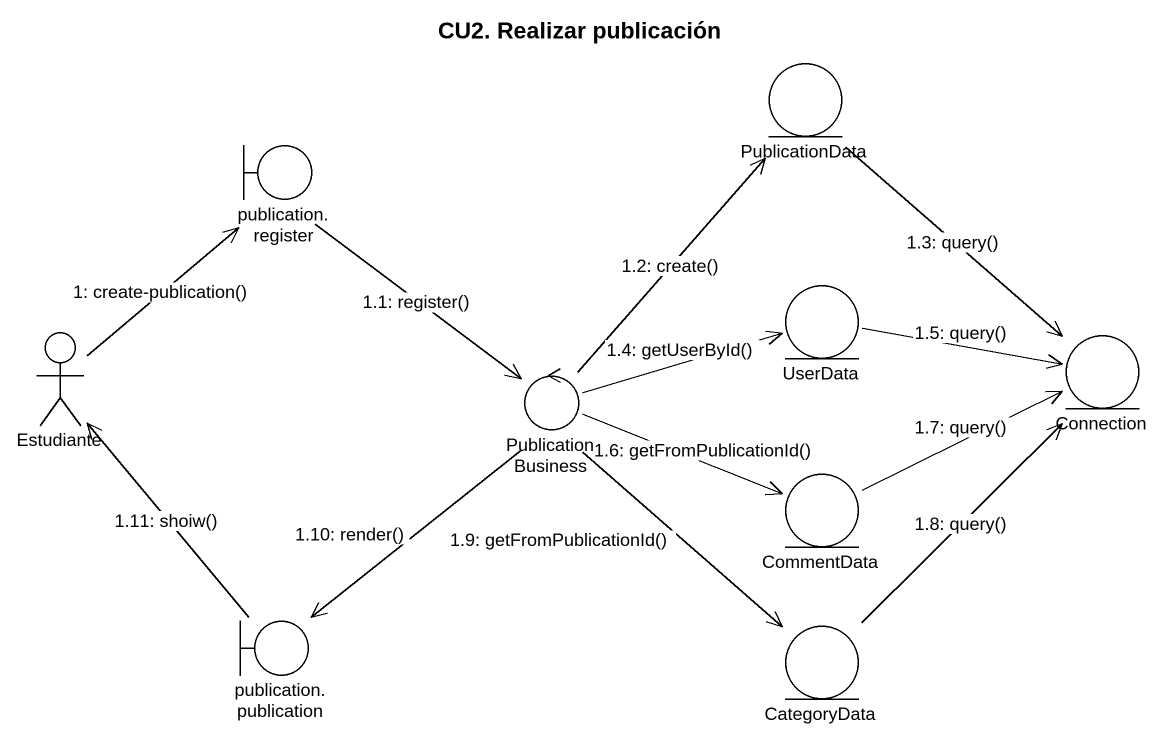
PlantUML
@startuml
title CU2. Realizar publicación
entity PublicationData
boundary "publication.register" as publication_register
actor Estudiante
entity UserData
entity Connection
control PublicationBusiness
entity CommentData
boundary "publication.publication" as publication_publication
entity CategoryData
Estudiante -up-> publication_register : 1: create-publication()
publication_register --> PublicationBusiness : 1.1: register()
PublicationBusiness -up-> PublicationData : 1.2: create()
PublicationData --> Connection : 1.3: query()
PublicationBusiness -right-> UserData : 1.4: getUserById()
UserData -right-> Connection : 1.5: query()
PublicationBusiness -right-> CommentData : 1.6: getFromPublicationId()
CommentData -right-> Connection : 1.7: query()
CategoryData -up-> Connection : 1.8: query()
PublicationBusiness --> CategoryData : 1.9: getFromPublicationId()
PublicationBusiness --> publication_publication : 1.10: render()
publication_publication -up-> Estudiante : 1.11: shoiw()
@enduml
